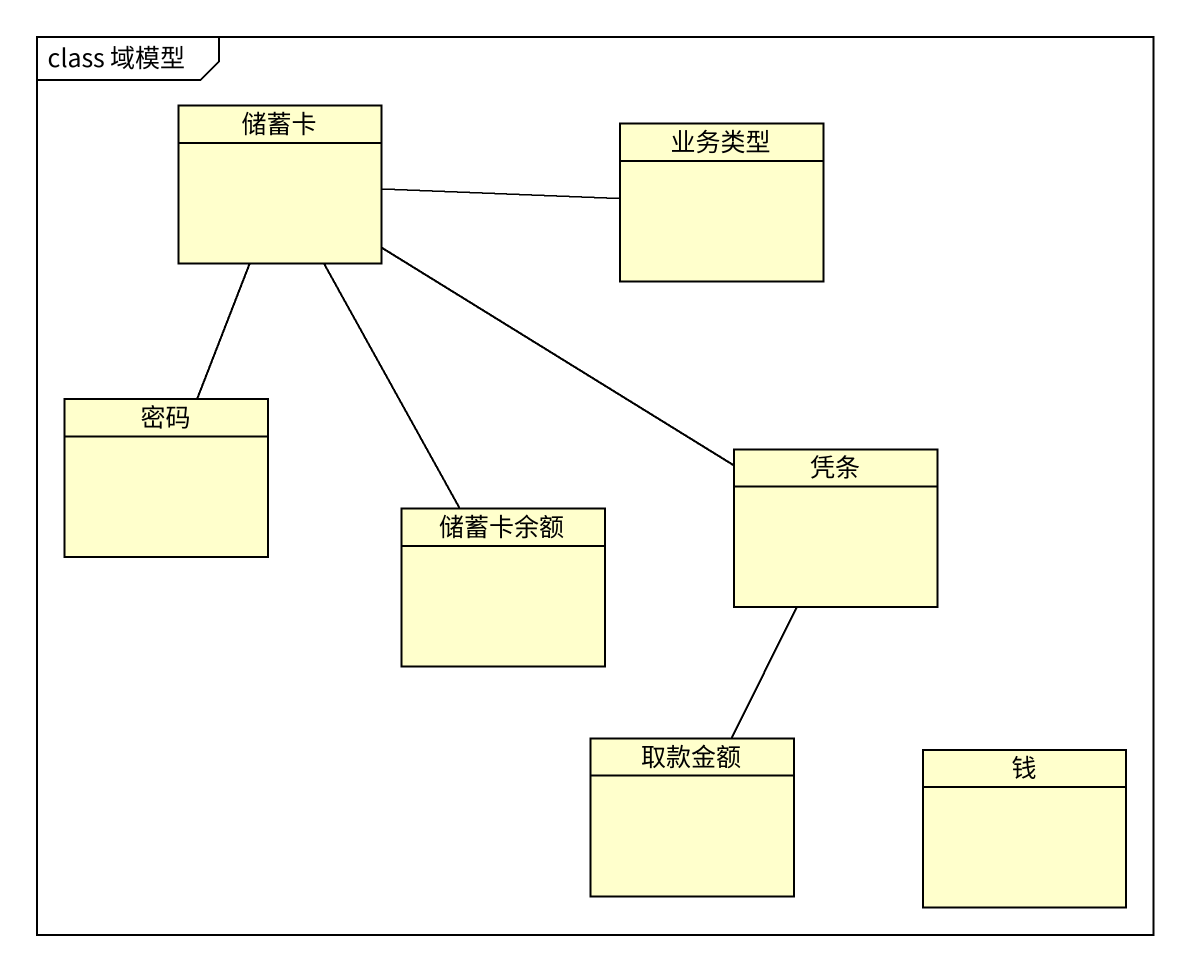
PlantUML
@startuml
mainframe class 域模型
hide circle
hide empty members
class 储蓄卡
class 业务类型
class 密码
class 凭条
class 储蓄卡余额
class 取款金额
class 钱
储蓄卡 -right- 业务类型
储蓄卡 -- 密码
储蓄卡 -- 凭条
储蓄卡 -- 储蓄卡余额
凭条 -- 取款金额
@enduml
